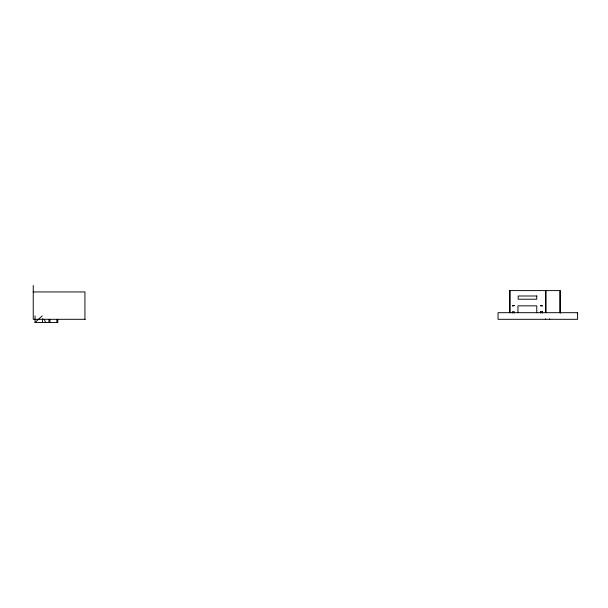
<?xml version="1.0" encoding="UTF-8"?>
<svg xmlns="http://www.w3.org/2000/svg" width="608" height="608" viewBox="0 0 608 608"><rect width="100%" height="100%" fill="white"/><g stroke="black" fill="none" stroke-linecap="round" stroke-linejoin="round"><path stroke-width="0.91" d="M35.036 315.894L35.036 322.514L42.256 315.894M33.242 291.939L84.93 291.939L84.93 319.306M540.497 311.714L542.435 311.706L542.435 313.006M85.318 319.306L33.242 319.306L33.242 285.486M35.036 322.514L57.806 322.514L57.806 319.534L56.848 319.534L56.848 322.514M44.103 319.208L45.722 322.514M560.401 313.12L560.401 290.594L509.451 290.594L509.451 312.824M559.778 290.594L559.778 312.687M549.678 318.774L549.67 319.306M546.068 290.594L546.068 312.687M545.536 318.774L545.596 319.306M545.505 290.594L545.505 312.687M542.252 311.714L542.252 312.74M540.504 311.706L540.504 313.006M536.758 312.687L536.758 305.847L517.948 305.847L517.948 312.687M514.292 312.983L514.292 311.684L512.362 311.684L512.362 312.983M510.18 290.594L510.18 312.687M49.917 322.514L49.917 319.534L48.952 319.534L48.952 322.514M42.492 318.736L42.492 322.514M540.672 305.543L540.466 305.862L542.518 305.9L540.672 305.543M536.773 295.997L518.191 295.997L518.191 299.22L536.773 299.22L536.773 295.997M514.376 305.528L512.529 305.885L514.376 305.528M577.6 312.687L498.043 312.687L498.043 319.306L577.6 319.306L577.6 312.687"/></g></svg>
